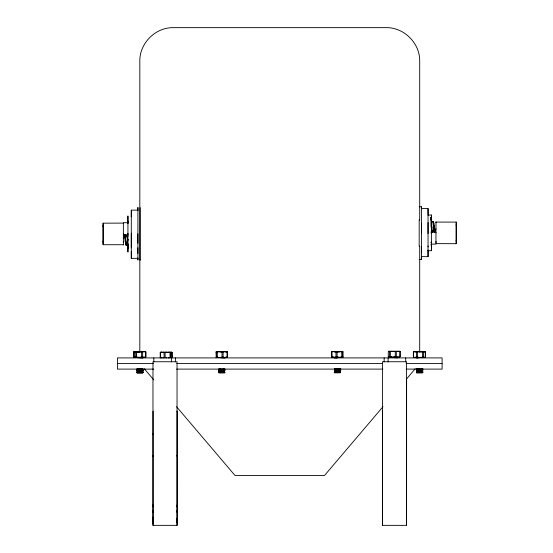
<?xml version="1.0" encoding="UTF-8"?>
<svg xmlns="http://www.w3.org/2000/svg" width="553" height="553" viewBox="0 0 553 553"><rect width="100%" height="100%" fill="white"/><g stroke="black" fill="none" stroke-linecap="round" stroke-linejoin="round"><path stroke-width="0.83" d="M123.367 234.327L123.374 222.707L127.964 222.707L127.937 221.366L127.937 223.177M127.937 236.228L127.937 216.105L127.937 223.467M131.296 216.852L131.296 216.105M137.911 210.513L137.911 210.133L131.296 210.133L131.289 247.004M131.296 251.795L131.296 258.396L137.911 258.279M137.911 257.988L137.911 260.034L137.904 247.716M137.904 243.285L137.911 207.416L137.911 210.202M140.151 259.516L140.151 260.034L140.151 207.638M153.036 506.88L153.057 411.204M177.098 518.465L177.084 525.35L153.015 525.35L153.036 504.965M153.029 520.656L153.029 517.041M177.105 506.88L177.126 411.114M177.098 520.656L177.105 504.965M382.524 506.88L382.545 411.204M382.51 520.656L382.524 504.965M406.593 506.88L406.614 411.114M406.579 520.656L406.593 504.965M419.188 219.873L419.188 246.182M421.434 256.295L421.427 259.392L419.195 259.392M421.427 233.02L421.427 206.774L419.195 206.774M428.05 250.074L428.05 250.703L431.402 250.703L431.409 243.348M428.05 250.281L428.05 256.675L421.427 256.606M428.043 233.601L428.05 208.412L421.427 208.412M428.043 222.52L428.043 246.942M431.402 244.882L431.084 244.709L431.402 245.442L431.409 244.709M428.05 208.82L428.05 215.186L431.402 214.91L431.402 233.601M435.971 232.896L435.971 221.836M435.971 243.631L456.232 243.7L456.232 222.092L435.971 222.092L435.971 222.7M123.374 244.716L103.114 244.716L103.114 223.177L123.374 223.108M177.091 521.016L177.084 523.069L177.078 521.016M456.232 243.7L456.225 240.037M123.374 244.972L123.367 241.495M431.402 218.082L431.402 218.629L431.05 217.322L431.402 218.082L431.181 217.723M382.503 525.35L382.51 518.465L382.503 525.35L406.573 525.35L406.579 518.465L406.573 525.35M125.234 241.495L125.317 234.327L126.284 245.228L125.552 243.908L124.598 234.327L123.367 238.17M434.105 225.313L434.022 232.481L433.054 221.58L433.787 222.9L434.741 232.481L435.971 228.638M432.439 221.435L433.469 221.691L433.386 225.036M126.907 245.38L126.602 245.083M125.552 243.908L125.635 238.322L127.1 234.327L127.819 234.327M433.787 222.9L433.704 228.486L432.239 232.481L431.52 232.481M125.953 241.772L125.87 245.117L126.284 245.228L125.013 234.327L124.916 238.17L125.635 238.322M430.981 232.578L431.402 231.168M216.002 352.054L216.237 351.701L227.297 351.701L227.387 357.362L216.237 357.432L216.002 352.054L217.834 351.701M216.43 351.701L216.43 357.432M226.868 352.054L227.096 351.701M331.558 351.915L331.793 351.556L342.853 351.556L342.943 357.217L331.793 357.286L331.558 351.915L333.397 351.556M332.222 356.927L331.987 357.286M342.66 357.286L342.66 351.556M382.973 406.718L324.542 475.462L234.984 475.462L176.552 406.718M406.344 379.22L415.248 368.747M160.674 357.909L160.211 357.549L160.211 352.538L160.674 352.178M171.264 357.909L170.794 357.549L170.794 352.538L171.264 352.178M171.644 352.178L172.107 352.538L172.107 357.549L171.644 357.909M388.745 357.017L388.282 356.657L388.282 351.639L388.745 351.279M389.132 351.279L389.595 351.639L389.595 356.657L389.132 357.017M399.715 351.279L400.178 351.639L400.178 356.657L399.715 357.017M334.821 368.955L340.316 369.349L340.814 368.892L340.302 368.45M334.848 370.745L340.344 371.139L340.842 370.683L340.323 370.24L334.828 369.853M430.766 242.601L431.402 242.02M134.49 357.314L133.798 356.955L133.798 351.936L134.49 351.584M138.381 357.314L133.798 356.955M145.183 351.584L145.868 351.936L145.868 356.955L145.183 357.314M414.038 357.432L413.354 357.072L413.354 352.054L414.038 351.701M424.663 351.763L420.84 351.701M423.923 351.763L423.515 352.054L423.48 357.072L424.663 357.362M424.732 351.701L425.457 352.054L425.457 357.072L424.732 357.432M431.402 225.23L431.402 227.255M391.102 357.356L397.317 357.881M340.15 372.307L334.136 372.176L335.118 371.955M133.798 351.936L138.381 351.584M134.559 351.701C132.92 352.586 135.374 351.12 135.817 352.054M145.868 356.955L144.637 357.314L143.925 356.955M413.354 352.054L414.584 351.701L415.296 352.054M422.188 352.054L423.315 351.701M419.361 357.432L417.584 357.072L415.497 357.432M424.628 357.362L425.457 357.072M160.211 352.538L161.759 352.178M168.243 352.538L169.508 352.178M166.861 357.909L165.126 357.549L162.81 357.909M393.536 351.279L395.264 351.639L397.579 351.279M398.63 357.017L400.178 356.657M334.855 371.644L340.358 372.307L334.282 372.307M398.63 351.279L399.328 351.279M416.444 369.321L422.907 369.888L421.884 369.77M416.478 371.111L422.934 371.678L421.898 371.561M416.471 372.01L422.934 372.577L422.215 372.445M220.357 351.701L222.009 352.054L224.511 351.701M227.525 357.072L225.693 357.432M338.643 351.915L340.067 351.556L342.425 351.915M338.733 357.286L337.074 356.927L334.579 357.286M343.088 356.927L341.249 357.286M137.282 369.515L142.556 370.137M137.303 371.298L142.57 371.989M216.665 352.054L218.981 351.701M221.518 352.054L223.17 351.701M224.511 357.432L223.087 357.072L220.357 357.432M225.216 357.362L226.868 357.072L227.096 357.432M342.425 356.927L340.109 357.286M170.794 357.549L168.299 357.909M389.595 351.639L392.091 351.279M397.579 357.017L396.314 356.657L393.536 357.017M136.826 369.051L143.282 369.736L142.294 369.77M416.437 370.061L416.478 370.448L420.861 370.71M136.674 352.054L138.45 351.701M138.036 351.936L139.812 351.584M138.105 352.054L139.881 351.701M143.725 357.314L142.639 356.955L139.861 357.314M416.16 352.054L417.93 351.701M415.497 351.701L416.582 352.054L419.361 351.701M423.515 357.072L420.84 357.432M224.352 370.254L219.092 369.528M224.345 372.045L219.085 371.319M335.083 369.266C332.229 369.694 341.761 370.275 340.316 369.349M335.104 370.157C331.89 370.925 343.012 370.413 339.86 370.759M335.111 371.056C332.256 371.485 341.789 372.065 340.344 371.139M224.822 368.92L223.004 368.657M218.635 369.065L225.085 369.77L224.096 369.853M340.116 370.275L340.572 369.819M143.725 351.584L142.639 351.936L142.639 356.955M135.941 357.314L136.384 357.245M136.01 357.432L136.453 357.362M389.319 351.349L389.83 351.279M390.881 357.017L392.091 357.017M416.72 370.752L422.167 371.146M340.558 368.92L336.162 368.782M137.69 369.238L136.709 369.411L137.69 369.632M137.725 370.137L136.992 370.448M137.725 371.028L136.736 371.201L137.725 371.422M338.733 351.556L337.074 351.915L337.074 356.927M422.188 369.466L416.692 368.962M422.215 372.148L416.72 371.651M164.02 352.178L162.292 352.538L161.061 352.178M166.861 352.178L165.126 352.538L165.126 357.549M394.234 351.349L394.932 351.279M142.999 368.865L139.895 368.623M136.812 369.943L137.579 369.888M137.566 370.78C134.372 371.284 145.467 371.409 142.308 371.561M137.559 371.678C134.358 372.19 145.46 372.287 142.301 372.459M143.172 369.909L142.439 369.853M143.172 370.8L142.439 370.745M143.199 371.699L142.474 371.644M339.839 369.86L340.579 369.819M224.083 370.745L225.092 370.662L224.089 370.531M224.089 371.644C227.269 371.34 216.182 371.091 219.354 370.821M219.368 369.929L218.359 370.005L224.11 370.531M219.32 371.72L218.352 371.796L225.064 372.459L220.592 372.445M421.891 369.038L422.907 368.996L421.856 368.879M421.925 370.828L422.679 370.8L420.833 370.71M142.287 370.669L143.047 370.648M421.856 368.996L422.879 368.955L419.52 368.879M421.87 370.786L422.893 370.745L421.877 370.669M432.239 232.481L431.921 227.324L431.202 227.324L431.043 225.14M127.1 234.327L127.418 239.49L128.13 239.49M431.375 244.101L435.971 244.101L435.971 241.343M388.655 351.279L399.812 351.279M134.303 351.584L145.363 351.584M399.142 351.349L400.178 351.639M134.379 351.701L140.393 351.701M413.858 351.701L424.953 351.701M136.923 351.936L142.75 351.936M141.292 351.584L145.868 351.936M334.413 351.915L340.233 351.915M341.249 351.556L343.088 351.915M225.693 351.701L227.525 352.054M425.457 352.054L424.628 351.763M160.584 352.178L171.741 352.178M163.225 352.538L169.1 352.538M168.299 352.178L170.794 352.538M170.559 352.178L172.107 352.538M388.282 356.657L389.83 357.017M389.595 356.657L391.393 356.948M331.558 356.927L333.397 357.286M133.944 351.936C133.999 353.457 132.741 358.752 135.817 357.072L136.204 357.072M216.002 357.072L217.834 357.432M216.665 357.072L218.981 357.432M388.655 357.017L399.812 357.017M413.354 357.072L414.584 357.432L416.16 357.072M134.303 357.314L145.363 357.314M134.379 357.432L136.508 357.432M413.858 357.432L424.953 357.432M160.211 357.549L161.759 357.909M172.107 357.549L171.831 352.538M117.43 363.508L153.485 363.508M176.78 363.508L382.745 363.508M406.109 363.508L442.096 363.508M153.831 369.107L117.43 369.107L117.43 357.909L442.096 357.909L442.096 369.107L406.109 369.107M176.614 369.107L382.904 369.107M136.798 372.328L142.874 372.328M136.868 372.445L142.944 372.445M218.725 372.445L224.801 372.445M416.347 372.445L422.464 372.445M334.454 372.84L340.192 372.84M136.964 372.867L142.702 372.867M137.033 372.985L142.778 372.985M218.898 372.985L224.636 372.985M416.52 372.985L422.292 372.985M337.295 358.074L334.192 357.929M140.096 372.459L143.455 372.577L142.736 372.445M336.169 368.775L334.344 368.671M142.114 372.079L142.736 372.107M418.234 368.816L419.547 368.872M141.195 370.489L143.047 370.593M139.909 370.413L141.229 370.489M421.891 372.459L422.872 372.535L420.598 372.445M142.944 358.067L137.469 357.66M138.63 370.33L139.95 370.413M418.089 358.074L416.271 357.915M418.262 368.816L416.416 368.657M220.509 357.687L224.891 358.074M419.409 351.701L420.162 351.763M139.861 351.584L141.637 351.936L141.637 356.955M396.37 351.279L397.068 351.349M165.465 352.178L167.193 352.538M335.913 351.556L337.572 351.915M224.546 351.701L226.205 352.054M219.106 368.733L224.587 369.307M219.023 351.701L220.44 352.054M136.812 370.102L138.665 370.33M416.914 369.992L422.139 370.254M390.881 351.279L391.393 351.349M162.81 352.178L164.082 352.538L164.082 357.549M422.838 357.362L423.315 357.432M135.941 351.584L137.033 351.936M136.01 351.701L137.103 352.054M142.778 369.273L137.075 368.685M142.798 371.063L137.096 370.475M134.559 357.432L133.874 357.072M431.402 220.882L431.285 225.299L431.091 222.755M127.937 243.859L127.937 251.898L127.937 247.219L127.937 248.732L127.937 248.179M218.877 370.469L224.58 371.098M420.128 351.763L421.22 352.054M332.885 356.927L333.867 357.217M431.008 218.048L431.368 218.283M433.704 228.486L434.423 228.638L434.326 232.481L433.054 221.58M425.008 351.763L425.423 352.054M331.987 351.556L335.996 351.915L335.996 356.927M433.372 222.804L432.757 221.283M125.966 244.004L126.589 245.525M430.981 219.251L431.409 219.631L431.409 215.186M144.271 368.747L153.734 379.876M431.084 244.709L431.402 245.442M431.402 218.421L431.05 217.322L431.402 219.797M431.084 218.753L431.402 221.94M128.054 247.011L127.418 239.49M431.285 219.797L431.921 227.324M431.402 224.781L431.064 219.479M127.937 244.868L128.013 245.947M127.937 239.553L128.013 240.859M431.216 218.11L431.402 222.956M431.402 250.682L431.402 230.58M177.084 525.35L177.078 518.465M153.015 525.35L153.008 518.465M421.427 206.774L421.434 208.82M421.427 259.392L421.427 246.942M456.232 222.092L456.232 225.755M428.05 256.675L428.043 246.023M103.114 223.108L103.114 226.778M103.114 244.716L103.114 241.053M431.402 243.631L431.402 245.345M406.531 455.416L406.545 506.838M406.552 504.965L406.559 520.636M382.462 455.416L382.482 512.403M382.482 510.405L382.489 520.636M177.05 455.416L177.064 512.403M177.071 510.405L177.071 520.636M152.981 455.416L152.994 512.403M153.001 510.405L153.001 520.636M131.296 210.237L131.296 216.534M131.296 247.495L131.296 258.327M456.232 224.449L456.225 241.343M435.971 232.481L435.971 242.477M425.423 357.072L425.312 352.054L425.278 357.072M422.616 352.054L422.616 357.072M421.427 223.523L421.427 252.818M419.699 220.142L419.699 61.238C420.08 43.286 404.07 27.27 386.118 27.65L173.407 27.65C155.455 27.27 139.446 43.286 139.819 61.238L139.819 352.282M419.699 246.05L419.699 352.282M417.584 352.054L417.584 357.072M416.582 352.054L416.582 357.072M413.499 352.054L413.499 357.072M406.614 378.328L406.614 411.204M406.531 456.26L406.524 361.745L382.455 361.745L382.455 411.204M405.702 357.909L405.702 361.911M399.902 351.639L399.902 356.657M396.314 351.639L396.314 356.657M395.264 351.639L395.264 356.657M390.363 351.639L390.363 356.657M388.123 357.909L388.123 361.911M384.155 357.909L384.155 361.911M382.455 411.114L382.462 456.26M342.673 351.915L342.673 356.927M341.761 351.915L341.761 356.927M331.973 351.915L331.973 356.927M227.11 352.054L227.11 357.072M223.087 352.054L223.087 357.072M222.009 352.054L222.009 357.072M217.322 352.054L217.322 357.072M216.417 352.054L216.417 357.072M177.043 411.204L177.043 361.745L152.974 361.745L152.974 434.416M177.043 411.114L177.05 456.26M175.377 357.909L175.377 361.911M171.395 357.909L171.395 361.911M170.027 352.538L170.027 357.549M160.494 352.538L160.494 357.549M153.824 357.909L153.824 361.911M152.974 433.987L152.981 456.26M145.722 351.936L145.722 356.955M137.904 233.788L137.904 253.551M136.605 351.936L136.605 356.955M135.741 351.936L135.741 356.955M134.013 352.054L134.013 357.072M131.289 247.716L131.289 233.207M127.937 233.207L127.937 247.495M123.367 233.912L123.367 242.359M103.114 225.465L103.114 242.359M153.022 521.016L153.015 523.069L153.008 521.016M382.51 521.016L382.503 523.069L382.496 521.016M406.579 521.016L406.573 523.069L406.566 521.016"/></g></svg>
